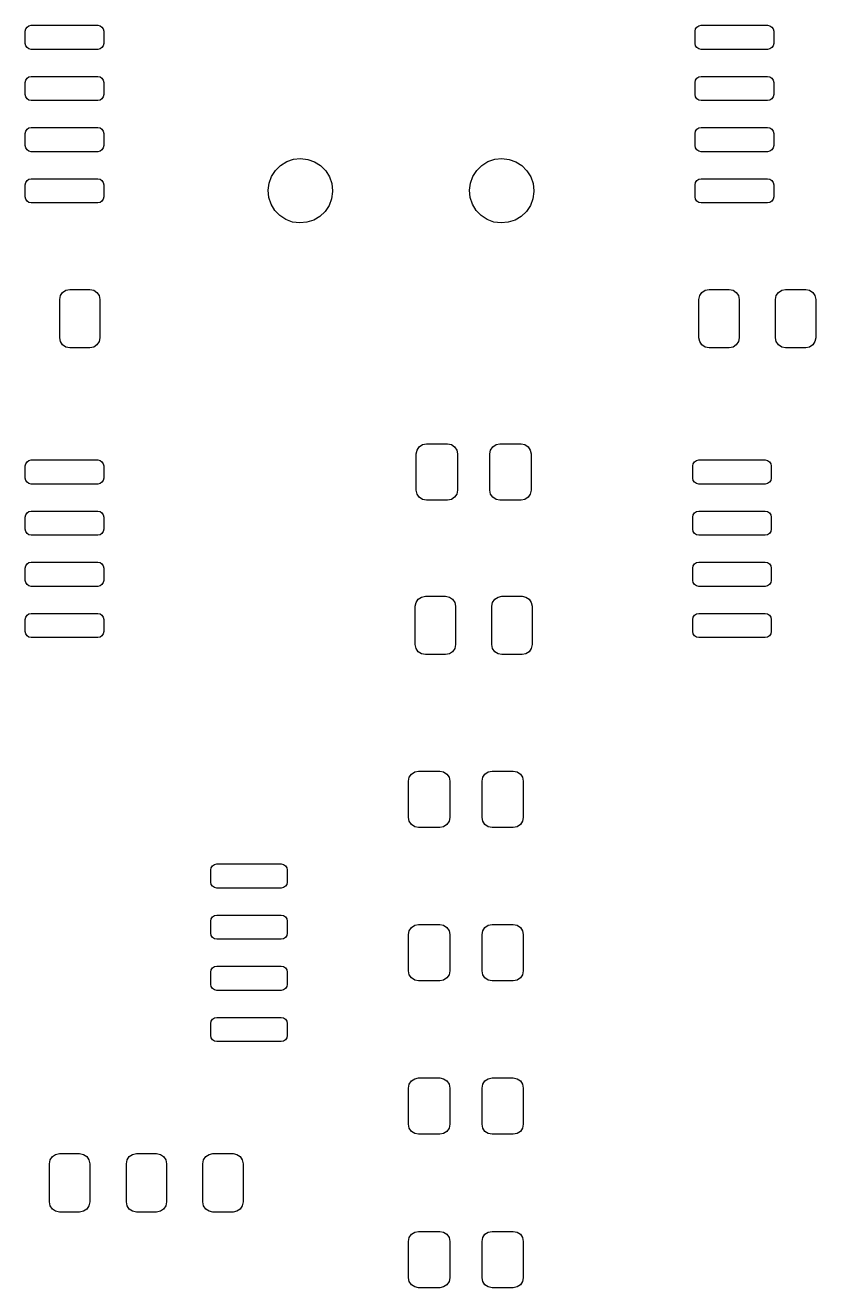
# Model space of a CAD drawing. Extents: x 57 to 241, y -129 to -56.
# Drawn here: x 169.39 to 189.03, y -125.16 to -93.81 of the extents above; entities that cross this region are included whole.
import ezdxf

# ---------------------------------------------------------------- set-up
doc = ezdxf.new("R2010")
doc.units = 0
doc.layers.add('BLACK', color=7, linetype='CONTINUOUS')

msp = doc.modelspace()

# ---------------------------------------------------------------- linework, layer by layer
at = {"layer": 'BLACK', "linetype": 'CONTINUOUS'}
for p, q in [((169.394, -93.957), (169.405, -93.8996)), ((169.394, -94.257), (169.394, -93.957)), ((169.405, -93.8996), (169.438, -93.8509)), ((169.438, -93.8509), (169.487, -93.8184)), ((169.487, -93.8184), (169.544, -93.807)), ((169.544, -93.807), (171.194, -93.807)), ((171.194, -93.807), (171.251, -93.8184)), ((171.251, -93.8184), (171.3, -93.8509)), ((171.3, -93.8509), (171.333, -93.8996)), ((171.333, -93.8996), (171.344, -93.957)), ((171.344, -93.957), (171.344, -94.257)), ((186.034, -93.957), (186.045, -93.8996)), ((186.034, -94.257), (186.034, -93.957)), ((186.045, -93.8996), (186.078, -93.8509)), ((186.078, -93.8509), (186.127, -93.8184)), ((186.127, -93.8184), (186.184, -93.807)), ((186.184, -93.807), (187.834, -93.807)), ((187.834, -93.807), (187.891, -93.8184)), ((187.891, -93.8184), (187.94, -93.8509)), ((187.94, -93.8509), (187.973, -93.8996)), ((187.973, -93.8996), (187.984, -93.957)), ((187.984, -93.957), (187.984, -94.257)), ((169.405, -94.3144), (169.394, -94.257)), ((169.438, -94.3631), (169.405, -94.3144)), ((169.487, -94.3956), (169.438, -94.3631)), ((171.3, -94.3631), (171.251, -94.3956)), ((171.333, -94.3144), (171.3, -94.3631)), ((171.344, -94.257), (171.333, -94.3144)), ((186.045, -94.3144), (186.034, -94.257)), ((186.078, -94.3631), (186.045, -94.3144)), ((186.127, -94.3956), (186.078, -94.3631)), ((187.94, -94.3631), (187.891, -94.3956)), ((187.973, -94.3144), (187.94, -94.3631)), ((187.984, -94.257), (187.973, -94.3144)), ((169.544, -94.407), (169.487, -94.3956)), ((171.194, -94.407), (169.544, -94.407)), ((171.251, -94.3956), (171.194, -94.407)), ((186.184, -94.407), (186.127, -94.3956)), ((187.834, -94.407), (186.184, -94.407)), ((187.891, -94.3956), (187.834, -94.407)), ((169.394, -95.227), (169.405, -95.1696)), ((169.394, -95.527), (169.394, -95.227)), ((169.405, -95.1696), (169.438, -95.1209)), ((169.438, -95.1209), (169.487, -95.0884)), ((169.487, -95.0884), (169.544, -95.077)), ((169.544, -95.077), (171.194, -95.077)), ((171.194, -95.077), (171.251, -95.0884)), ((171.251, -95.0884), (171.3, -95.1209)), ((171.3, -95.1209), (171.333, -95.1696)), ((171.333, -95.1696), (171.344, -95.227)), ((171.344, -95.227), (171.344, -95.527)), ((186.034, -95.227), (186.045, -95.1696)), ((186.034, -95.527), (186.034, -95.227)), ((186.045, -95.1696), (186.078, -95.1209)), ((186.078, -95.1209), (186.127, -95.0884)), ((186.127, -95.0884), (186.184, -95.077)), ((186.184, -95.077), (187.834, -95.077)), ((187.834, -95.077), (187.891, -95.0884)), ((187.891, -95.0884), (187.94, -95.1209)), ((187.94, -95.1209), (187.973, -95.1696)), ((187.973, -95.1696), (187.984, -95.227)), ((187.984, -95.227), (187.984, -95.527)), ((169.405, -95.5844), (169.394, -95.527)), ((169.438, -95.6331), (169.405, -95.5844)), ((171.333, -95.5844), (171.3, -95.6331)), ((171.344, -95.527), (171.333, -95.5844)), ((186.045, -95.5844), (186.034, -95.527)), ((186.078, -95.6331), (186.045, -95.5844)), ((187.973, -95.5844), (187.94, -95.6331)), ((187.984, -95.527), (187.973, -95.5844)), ((169.487, -95.6656), (169.438, -95.6331)), ((169.544, -95.677), (169.487, -95.6656)), ((171.194, -95.677), (169.544, -95.677)), ((171.251, -95.6656), (171.194, -95.677)), ((171.3, -95.6331), (171.251, -95.6656)), ((186.127, -95.6656), (186.078, -95.6331)), ((186.184, -95.677), (186.127, -95.6656)), ((187.834, -95.677), (186.184, -95.677)), ((187.891, -95.6656), (187.834, -95.677)), ((187.94, -95.6331), (187.891, -95.6656)), ((169.394, -96.497), (169.405, -96.4396)), ((169.394, -96.797), (169.394, -96.497)), ((169.405, -96.4396), (169.438, -96.3909)), ((169.438, -96.3909), (169.487, -96.3584)), ((169.487, -96.3584), (169.544, -96.347)), ((169.544, -96.347), (171.194, -96.347)), ((171.194, -96.347), (171.251, -96.3584)), ((171.251, -96.3584), (171.3, -96.3909)), ((171.3, -96.3909), (171.333, -96.4396)), ((171.333, -96.4396), (171.344, -96.497)), ((171.344, -96.497), (171.344, -96.797)), ((186.034, -96.497), (186.045, -96.4396)), ((186.034, -96.797), (186.034, -96.497)), ((186.045, -96.4396), (186.078, -96.3909)), ((186.078, -96.3909), (186.127, -96.3584)), ((186.127, -96.3584), (186.184, -96.347)), ((186.184, -96.347), (187.834, -96.347)), ((187.834, -96.347), (187.891, -96.3584)), ((187.891, -96.3584), (187.94, -96.3909)), ((187.94, -96.3909), (187.973, -96.4396)), ((187.973, -96.4396), (187.984, -96.497)), ((187.984, -96.497), (187.984, -96.797)), ((169.405, -96.8544), (169.394, -96.797)), ((169.438, -96.9031), (169.405, -96.8544)), ((171.333, -96.8544), (171.3, -96.9031)), ((171.344, -96.797), (171.333, -96.8544)), ((186.045, -96.8544), (186.034, -96.797)), ((186.078, -96.9031), (186.045, -96.8544)), ((187.973, -96.8544), (187.94, -96.9031)), ((187.984, -96.797), (187.973, -96.8544)), ((169.487, -96.9356), (169.438, -96.9031)), ((169.544, -96.947), (169.487, -96.9356)), ((171.194, -96.947), (169.544, -96.947)), ((171.251, -96.9356), (171.194, -96.947)), ((171.3, -96.9031), (171.251, -96.9356)), ((175.736, -97.2866), (175.888, -97.1931)), ((175.888, -97.1931), (176.057, -97.1357)), ((176.057, -97.1357), (176.235, -97.117)), ((176.235, -97.117), (176.412, -97.1381)), ((176.412, -97.1381), (176.58, -97.198)), ((180.736, -97.2866), (180.888, -97.1931)), ((180.888, -97.1931), (181.057, -97.1357)), ((181.057, -97.1357), (181.235, -97.117)), ((181.235, -97.117), (181.412, -97.1381)), ((181.412, -97.1381), (181.58, -97.198)), ((186.127, -96.9356), (186.078, -96.9031)), ((186.184, -96.947), (186.127, -96.9356)), ((187.834, -96.947), (186.184, -96.947)), ((187.891, -96.9356), (187.834, -96.947)), ((187.94, -96.9031), (187.891, -96.9356)), ((175.512, -97.5613), (175.609, -97.4114)), ((175.609, -97.4114), (175.736, -97.2866)), ((176.58, -97.198), (176.73, -97.2935)), ((176.73, -97.2935), (176.856, -97.4201)), ((176.856, -97.4201), (176.95, -97.5713)), ((180.512, -97.5613), (180.609, -97.4114)), ((180.609, -97.4114), (180.736, -97.2866)), ((181.58, -97.198), (181.73, -97.2935)), ((181.73, -97.2935), (181.856, -97.4201)), ((181.856, -97.4201), (181.95, -97.5713)), ((169.394, -97.767), (169.405, -97.7096)), ((169.394, -98.067), (169.394, -97.767)), ((169.405, -97.7096), (169.438, -97.6609)), ((169.438, -97.6609), (169.487, -97.6284)), ((169.487, -97.6284), (169.544, -97.617)), ((169.544, -97.617), (171.194, -97.617)), ((171.194, -97.617), (171.251, -97.6284)), ((171.251, -97.6284), (171.3, -97.6609)), ((171.3, -97.6609), (171.333, -97.7096)), ((171.333, -97.7096), (171.344, -97.767)), ((171.344, -97.767), (171.344, -98.067)), ((175.429, -97.9058), (175.451, -97.7289)), ((175.451, -97.7289), (175.512, -97.5613)), ((176.95, -97.5713), (177.009, -97.7398)), ((177.009, -97.7398), (177.029, -97.917)), ((180.429, -97.9058), (180.451, -97.7289)), ((180.451, -97.7289), (180.512, -97.5613)), ((181.95, -97.5713), (182.009, -97.7398)), ((182.009, -97.7398), (182.029, -97.917)), ((186.034, -97.767), (186.045, -97.7096)), ((186.034, -98.067), (186.034, -97.767)), ((186.045, -97.7096), (186.078, -97.6609)), ((186.078, -97.6609), (186.127, -97.6284)), ((186.127, -97.6284), (186.184, -97.617)), ((186.184, -97.617), (187.834, -97.617)), ((187.834, -97.617), (187.891, -97.6284)), ((187.891, -97.6284), (187.94, -97.6609)), ((187.94, -97.6609), (187.973, -97.7096)), ((187.973, -97.7096), (187.984, -97.767)), ((187.984, -97.767), (187.984, -98.067)), ((169.405, -98.1244), (169.394, -98.067)), ((169.438, -98.1731), (169.405, -98.1244)), ((171.333, -98.1244), (171.3, -98.1731)), ((171.344, -98.067), (171.333, -98.1244)), ((175.446, -98.0833), (175.429, -97.9058)), ((175.503, -98.2526), (175.446, -98.0833)), ((177.004, -98.116), (176.941, -98.2827)), ((177.029, -97.9393), (177.004, -98.116)), ((177.029, -97.917), (177.029, -97.9393)), ((180.446, -98.0833), (180.429, -97.9058)), ((180.503, -98.2526), (180.446, -98.0833)), ((182.004, -98.116), (181.941, -98.2827)), ((182.029, -97.9393), (182.004, -98.116)), ((182.029, -97.917), (182.029, -97.9393)), ((186.045, -98.1244), (186.034, -98.067)), ((186.078, -98.1731), (186.045, -98.1244)), ((187.973, -98.1244), (187.94, -98.1731)), ((187.984, -98.067), (187.973, -98.1244)), ((169.487, -98.2056), (169.438, -98.1731)), ((169.544, -98.217), (169.487, -98.2056)), ((171.194, -98.217), (169.544, -98.217)), ((171.251, -98.2056), (171.194, -98.217)), ((171.3, -98.1731), (171.251, -98.2056)), ((175.595, -98.4051), (175.503, -98.2526)), ((175.719, -98.5334), (175.595, -98.4051)), ((176.842, -98.4312), (176.713, -98.5542)), ((176.941, -98.2827), (176.842, -98.4312)), ((180.595, -98.4051), (180.503, -98.2526)), ((180.719, -98.5334), (180.595, -98.4051)), ((181.842, -98.4312), (181.713, -98.5542)), ((181.941, -98.2827), (181.842, -98.4312)), ((186.127, -98.2056), (186.078, -98.1731)), ((186.184, -98.217), (186.127, -98.2056)), ((187.834, -98.217), (186.184, -98.217)), ((187.891, -98.2056), (187.834, -98.217)), ((187.94, -98.1731), (187.891, -98.2056)), ((175.868, -98.6311), (175.719, -98.5334)), ((176.035, -98.6932), (175.868, -98.6311)), ((176.212, -98.7168), (176.035, -98.6932)), ((176.39, -98.7007), (176.212, -98.7168)), ((176.559, -98.6455), (176.39, -98.7007)), ((176.713, -98.5542), (176.559, -98.6455)), ((180.868, -98.6311), (180.719, -98.5334)), ((181.035, -98.6932), (180.868, -98.6311)), ((181.212, -98.7168), (181.035, -98.6932)), ((181.39, -98.7007), (181.212, -98.7168)), ((181.559, -98.6455), (181.39, -98.7007)), ((181.713, -98.5542), (181.559, -98.6455)), ((170.249, -100.617), (170.268, -100.521)), ((170.249, -101.567), (170.249, -100.617)), ((170.268, -100.521), (170.322, -100.44)), ((170.322, -100.44), (170.403, -100.386)), ((170.403, -100.386), (170.499, -100.367)), ((170.499, -100.367), (170.999, -100.367)), ((170.999, -100.367), (171.095, -100.386)), ((171.095, -100.386), (171.176, -100.44)), ((171.176, -100.44), (171.23, -100.521)), ((171.23, -100.521), (171.249, -100.617)), ((171.249, -100.617), (171.249, -101.567)), ((186.129, -100.617), (186.148, -100.521)), ((186.129, -101.567), (186.129, -100.617)), ((186.148, -100.521), (186.202, -100.44)), ((186.202, -100.44), (186.283, -100.386)), ((186.283, -100.386), (186.379, -100.367)), ((186.379, -100.367), (186.879, -100.367)), ((186.879, -100.367), (186.975, -100.386)), ((186.975, -100.386), (187.056, -100.44)), ((187.056, -100.44), (187.11, -100.521)), ((187.11, -100.521), (187.129, -100.617)), ((187.129, -100.617), (187.129, -101.567)), ((188.029, -100.617), (188.048, -100.521)), ((188.029, -101.567), (188.029, -100.617)), ((188.048, -100.521), (188.102, -100.44)), ((188.102, -100.44), (188.183, -100.386)), ((188.183, -100.386), (188.279, -100.367)), ((188.279, -100.367), (188.779, -100.367)), ((188.779, -100.367), (188.875, -100.386)), ((188.875, -100.386), (188.956, -100.44)), ((188.956, -100.44), (189.01, -100.521)), ((189.01, -100.521), (189.029, -100.617)), ((189.029, -100.617), (189.029, -101.567)), ((170.268, -101.663), (170.249, -101.567)), ((171.249, -101.567), (171.23, -101.663)), ((186.148, -101.663), (186.129, -101.567)), ((187.129, -101.567), (187.11, -101.663)), ((188.048, -101.663), (188.029, -101.567)), ((189.029, -101.567), (189.01, -101.663)), ((170.322, -101.744), (170.268, -101.663)), ((170.403, -101.798), (170.322, -101.744)), ((170.499, -101.817), (170.403, -101.798)), ((170.999, -101.817), (170.499, -101.817)), ((171.095, -101.798), (170.999, -101.817)), ((171.176, -101.744), (171.095, -101.798)), ((171.23, -101.663), (171.176, -101.744)), ((186.202, -101.744), (186.148, -101.663)), ((186.283, -101.798), (186.202, -101.744)), ((186.379, -101.817), (186.283, -101.798)), ((186.879, -101.817), (186.379, -101.817)), ((186.975, -101.798), (186.879, -101.817)), ((187.056, -101.744), (186.975, -101.798)), ((187.11, -101.663), (187.056, -101.744)), ((188.102, -101.744), (188.048, -101.663)), ((188.183, -101.798), (188.102, -101.744)), ((188.279, -101.817), (188.183, -101.798)), ((188.779, -101.817), (188.279, -101.817)), ((188.875, -101.798), (188.779, -101.817)), ((188.956, -101.744), (188.875, -101.798)), ((189.01, -101.663), (188.956, -101.744)), ((179.108, -104.452), (179.127, -104.356)), ((179.127, -104.356), (179.181, -104.275)), ((179.181, -104.275), (179.262, -104.221)), ((179.262, -104.221), (179.358, -104.202)), ((179.358, -104.202), (179.883, -104.202)), ((179.883, -104.202), (179.979, -104.221)), ((179.979, -104.221), (180.06, -104.275)), ((180.06, -104.275), (180.114, -104.356)), ((180.114, -104.356), (180.133, -104.452)), ((180.933, -104.452), (180.952, -104.356)), ((180.952, -104.356), (181.006, -104.275)), ((181.006, -104.275), (181.087, -104.221)), ((181.087, -104.221), (181.183, -104.202)), ((181.183, -104.202), (181.708, -104.202)), ((181.708, -104.202), (181.804, -104.221)), ((181.804, -104.221), (181.885, -104.275)), ((181.885, -104.275), (181.939, -104.356)), ((181.939, -104.356), (181.958, -104.452)), ((169.394, -104.752), (169.405, -104.695)), ((169.405, -104.695), (169.438, -104.646)), ((169.438, -104.646), (169.487, -104.613)), ((169.487, -104.613), (169.544, -104.602)), ((169.544, -104.602), (171.194, -104.602)), ((171.194, -104.602), (171.251, -104.613)), ((171.251, -104.613), (171.3, -104.646)), ((171.3, -104.646), (171.333, -104.695)), ((171.333, -104.695), (171.344, -104.752)), ((179.108, -105.352), (179.108, -104.452)), ((180.133, -104.452), (180.133, -105.352)), ((180.933, -105.352), (180.933, -104.452)), ((181.958, -104.452), (181.958, -105.352)), ((185.973, -104.752), (185.984, -104.695)), ((185.984, -104.695), (186.017, -104.646)), ((186.017, -104.646), (186.066, -104.613)), ((186.066, -104.613), (186.123, -104.602)), ((186.123, -104.602), (187.773, -104.602)), ((187.773, -104.602), (187.83, -104.613)), ((187.83, -104.613), (187.879, -104.646)), ((187.879, -104.646), (187.912, -104.695)), ((187.912, -104.695), (187.923, -104.752)), ((169.394, -105.052), (169.394, -104.752)), ((171.344, -104.752), (171.344, -105.052)), ((185.973, -105.052), (185.973, -104.752)), ((187.923, -104.752), (187.923, -105.052)), ((169.405, -105.109), (169.394, -105.052)), ((169.438, -105.158), (169.405, -105.109)), ((169.487, -105.191), (169.438, -105.158)), ((169.544, -105.202), (169.487, -105.191)), ((171.194, -105.202), (169.544, -105.202)), ((171.251, -105.191), (171.194, -105.202)), ((171.3, -105.158), (171.251, -105.191)), ((171.333, -105.109), (171.3, -105.158)), ((171.344, -105.052), (171.333, -105.109)), ((185.984, -105.109), (185.973, -105.052)), ((186.017, -105.158), (185.984, -105.109)), ((186.066, -105.191), (186.017, -105.158)), ((186.123, -105.202), (186.066, -105.191)), ((187.773, -105.202), (186.123, -105.202)), ((187.83, -105.191), (187.773, -105.202)), ((187.879, -105.158), (187.83, -105.191)), ((187.912, -105.109), (187.879, -105.158)), ((187.923, -105.052), (187.912, -105.109)), ((179.127, -105.448), (179.108, -105.352)), ((179.181, -105.529), (179.127, -105.448)), ((179.262, -105.583), (179.181, -105.529)), ((179.358, -105.602), (179.262, -105.583)), ((179.883, -105.602), (179.358, -105.602)), ((179.979, -105.583), (179.883, -105.602)), ((180.06, -105.529), (179.979, -105.583)), ((180.114, -105.448), (180.06, -105.529)), ((180.133, -105.352), (180.114, -105.448)), ((180.952, -105.448), (180.933, -105.352)), ((181.006, -105.529), (180.952, -105.448)), ((181.087, -105.583), (181.006, -105.529)), ((181.183, -105.602), (181.087, -105.583)), ((181.708, -105.602), (181.183, -105.602)), ((181.804, -105.583), (181.708, -105.602)), ((181.885, -105.529), (181.804, -105.583)), ((181.939, -105.448), (181.885, -105.529)), ((181.958, -105.352), (181.939, -105.448)), ((169.394, -106.022), (169.405, -105.965)), ((169.405, -105.965), (169.438, -105.916)), ((169.438, -105.916), (169.487, -105.883)), ((169.487, -105.883), (169.544, -105.872)), ((169.544, -105.872), (171.194, -105.872)), ((171.194, -105.872), (171.251, -105.883)), ((171.251, -105.883), (171.3, -105.916)), ((171.3, -105.916), (171.333, -105.965)), ((171.333, -105.965), (171.344, -106.022)), ((185.973, -106.022), (185.984, -105.965)), ((185.984, -105.965), (186.017, -105.916)), ((186.017, -105.916), (186.066, -105.883)), ((186.066, -105.883), (186.123, -105.872)), ((186.123, -105.872), (187.773, -105.872)), ((187.773, -105.872), (187.83, -105.883)), ((187.83, -105.883), (187.879, -105.916)), ((187.879, -105.916), (187.912, -105.965)), ((187.912, -105.965), (187.923, -106.022)), ((169.394, -106.322), (169.394, -106.022)), ((171.344, -106.022), (171.344, -106.322)), ((185.973, -106.322), (185.973, -106.022)), ((187.923, -106.022), (187.923, -106.322)), ((169.405, -106.379), (169.394, -106.322)), ((169.438, -106.428), (169.405, -106.379)), ((169.487, -106.461), (169.438, -106.428)), ((169.544, -106.472), (169.487, -106.461)), ((171.194, -106.472), (169.544, -106.472)), ((171.251, -106.461), (171.194, -106.472)), ((171.3, -106.428), (171.251, -106.461)), ((171.333, -106.379), (171.3, -106.428)), ((171.344, -106.322), (171.333, -106.379)), ((185.984, -106.379), (185.973, -106.322)), ((186.017, -106.428), (185.984, -106.379)), ((186.066, -106.461), (186.017, -106.428)), ((186.123, -106.472), (186.066, -106.461)), ((187.773, -106.472), (186.123, -106.472)), ((187.83, -106.461), (187.773, -106.472)), ((187.879, -106.428), (187.83, -106.461)), ((187.912, -106.379), (187.879, -106.428)), ((187.923, -106.322), (187.912, -106.379)), ((169.405, -107.235), (169.438, -107.186)), ((169.438, -107.186), (169.487, -107.153)), ((169.487, -107.153), (169.544, -107.142)), ((169.544, -107.142), (171.194, -107.142)), ((171.194, -107.142), (171.251, -107.153)), ((171.251, -107.153), (171.3, -107.186)), ((171.3, -107.186), (171.333, -107.235)), ((185.984, -107.235), (186.017, -107.186)), ((186.017, -107.186), (186.066, -107.153)), ((186.066, -107.153), (186.123, -107.142)), ((186.123, -107.142), (187.773, -107.142)), ((187.773, -107.142), (187.83, -107.153)), ((187.83, -107.153), (187.879, -107.186)), ((187.879, -107.186), (187.912, -107.235)), ((169.394, -107.292), (169.405, -107.235)), ((169.394, -107.592), (169.394, -107.292)), ((171.333, -107.235), (171.344, -107.292)), ((171.344, -107.292), (171.344, -107.592)), ((185.973, -107.292), (185.984, -107.235)), ((185.973, -107.592), (185.973, -107.292)), ((187.912, -107.235), (187.923, -107.292)), ((187.923, -107.292), (187.923, -107.592)), ((169.405, -107.649), (169.394, -107.592)), ((169.438, -107.698), (169.405, -107.649)), ((169.487, -107.731), (169.438, -107.698)), ((169.544, -107.742), (169.487, -107.731)), ((171.194, -107.742), (169.544, -107.742)), ((171.251, -107.731), (171.194, -107.742)), ((171.3, -107.698), (171.251, -107.731)), ((171.333, -107.649), (171.3, -107.698)), ((171.344, -107.592), (171.333, -107.649)), ((185.984, -107.649), (185.973, -107.592)), ((186.017, -107.698), (185.984, -107.649)), ((186.066, -107.731), (186.017, -107.698)), ((186.123, -107.742), (186.066, -107.731)), ((187.773, -107.742), (186.123, -107.742)), ((187.83, -107.731), (187.773, -107.742)), ((187.879, -107.698), (187.83, -107.731)), ((187.912, -107.649), (187.879, -107.698)), ((187.923, -107.592), (187.912, -107.649)), ((179.083, -108.237), (179.102, -108.141)), ((179.102, -108.141), (179.156, -108.06)), ((179.156, -108.06), (179.237, -108.006)), ((179.237, -108.006), (179.333, -107.987)), ((179.333, -107.987), (179.833, -107.987)), ((179.833, -107.987), (179.929, -108.006)), ((179.929, -108.006), (180.01, -108.06)), ((180.01, -108.06), (180.064, -108.141)), ((180.064, -108.141), (180.083, -108.237)), ((180.983, -108.237), (181.002, -108.141)), ((181.002, -108.141), (181.056, -108.06)), ((181.056, -108.06), (181.137, -108.006)), ((181.137, -108.006), (181.233, -107.987)), ((181.233, -107.987), (181.733, -107.987)), ((181.733, -107.987), (181.829, -108.006)), ((181.829, -108.006), (181.91, -108.06)), ((181.91, -108.06), (181.964, -108.141)), ((181.964, -108.141), (181.983, -108.237)), ((169.405, -108.505), (169.438, -108.456)), ((169.438, -108.456), (169.487, -108.423)), ((169.487, -108.423), (169.544, -108.412)), ((169.544, -108.412), (171.194, -108.412)), ((171.194, -108.412), (171.251, -108.423)), ((171.251, -108.423), (171.3, -108.456)), ((171.3, -108.456), (171.333, -108.505)), ((179.083, -109.187), (179.083, -108.237)), ((180.083, -108.237), (180.083, -109.187)), ((180.983, -109.187), (180.983, -108.237)), ((181.983, -108.237), (181.983, -109.187)), ((185.984, -108.505), (186.017, -108.456)), ((186.017, -108.456), (186.066, -108.423)), ((186.066, -108.423), (186.123, -108.412)), ((186.123, -108.412), (187.773, -108.412)), ((187.773, -108.412), (187.83, -108.423)), ((187.83, -108.423), (187.879, -108.456)), ((187.879, -108.456), (187.912, -108.505)), ((169.394, -108.562), (169.405, -108.505)), ((169.394, -108.862), (169.394, -108.562)), ((171.333, -108.505), (171.344, -108.562)), ((171.344, -108.562), (171.344, -108.862)), ((185.973, -108.562), (185.984, -108.505)), ((185.973, -108.862), (185.973, -108.562)), ((187.912, -108.505), (187.923, -108.562)), ((187.923, -108.562), (187.923, -108.862)), ((169.405, -108.919), (169.394, -108.862)), ((169.438, -108.968), (169.405, -108.919)), ((169.487, -109.001), (169.438, -108.968)), ((169.544, -109.012), (169.487, -109.001)), ((171.194, -109.012), (169.544, -109.012)), ((171.251, -109.001), (171.194, -109.012)), ((171.3, -108.968), (171.251, -109.001)), ((171.333, -108.919), (171.3, -108.968)), ((171.344, -108.862), (171.333, -108.919)), ((185.984, -108.919), (185.973, -108.862)), ((186.017, -108.968), (185.984, -108.919)), ((186.066, -109.001), (186.017, -108.968)), ((186.123, -109.012), (186.066, -109.001)), ((187.773, -109.012), (186.123, -109.012)), ((187.83, -109.001), (187.773, -109.012)), ((187.879, -108.968), (187.83, -109.001)), ((187.912, -108.919), (187.879, -108.968)), ((187.923, -108.862), (187.912, -108.919)), ((179.102, -109.283), (179.083, -109.187)), ((179.156, -109.364), (179.102, -109.283)), ((179.237, -109.418), (179.156, -109.364)), ((179.333, -109.437), (179.237, -109.418)), ((179.929, -109.418), (179.833, -109.437)), ((180.01, -109.364), (179.929, -109.418)), ((180.064, -109.283), (180.01, -109.364)), ((180.083, -109.187), (180.064, -109.283)), ((181.002, -109.283), (180.983, -109.187)), ((181.056, -109.364), (181.002, -109.283)), ((181.137, -109.418), (181.056, -109.364)), ((181.233, -109.437), (181.137, -109.418)), ((181.829, -109.418), (181.733, -109.437)), ((181.91, -109.364), (181.829, -109.418)), ((181.964, -109.283), (181.91, -109.364)), ((181.983, -109.187), (181.964, -109.283)), ((179.833, -109.437), (179.333, -109.437)), ((181.733, -109.437), (181.233, -109.437)), ((178.915, -112.58), (178.934, -112.484)), ((178.934, -112.484), (178.988, -112.403)), ((178.988, -112.403), (179.069, -112.349)), ((179.069, -112.349), (179.165, -112.33)), ((179.165, -112.33), (179.69, -112.33)), ((179.69, -112.33), (179.786, -112.349)), ((179.786, -112.349), (179.867, -112.403)), ((179.867, -112.403), (179.921, -112.484)), ((179.921, -112.484), (179.94, -112.58)), ((180.74, -112.58), (180.759, -112.484)), ((180.759, -112.484), (180.813, -112.403)), ((180.813, -112.403), (180.894, -112.349)), ((180.894, -112.349), (180.99, -112.33)), ((180.99, -112.33), (181.515, -112.33)), ((181.515, -112.33), (181.611, -112.349)), ((181.611, -112.349), (181.692, -112.403)), ((181.692, -112.403), (181.746, -112.484)), ((181.746, -112.484), (181.765, -112.58)), ((178.915, -113.48), (178.915, -112.58)), ((179.94, -112.58), (179.94, -113.48)), ((180.74, -113.48), (180.74, -112.58)), ((181.765, -112.58), (181.765, -113.48)), ((178.934, -113.576), (178.915, -113.48)), ((179.94, -113.48), (179.921, -113.576)), ((180.759, -113.576), (180.74, -113.48)), ((181.765, -113.48), (181.746, -113.576)), ((178.988, -113.657), (178.934, -113.576)), ((179.069, -113.711), (178.988, -113.657)), ((179.165, -113.73), (179.069, -113.711)), ((179.69, -113.73), (179.165, -113.73)), ((179.786, -113.711), (179.69, -113.73)), ((179.867, -113.657), (179.786, -113.711)), ((179.921, -113.576), (179.867, -113.657)), ((180.813, -113.657), (180.759, -113.576)), ((180.894, -113.711), (180.813, -113.657)), ((180.99, -113.73), (180.894, -113.711)), ((181.515, -113.73), (180.99, -113.73)), ((181.611, -113.711), (181.515, -113.73)), ((181.692, -113.657), (181.611, -113.711)), ((181.746, -113.576), (181.692, -113.657)), ((174, -114.785), (174.011, -114.728)), ((174.011, -114.728), (174.044, -114.679)), ((174.044, -114.679), (174.093, -114.646)), ((174.093, -114.646), (174.15, -114.635)), ((174.15, -114.635), (175.75, -114.635)), ((175.75, -114.635), (175.807, -114.646)), ((175.807, -114.646), (175.856, -114.679)), ((175.856, -114.679), (175.889, -114.728)), ((175.889, -114.728), (175.9, -114.785)), ((174, -115.085), (174, -114.785)), ((175.9, -114.785), (175.9, -115.085)), ((174.011, -115.142), (174, -115.085)), ((174.044, -115.191), (174.011, -115.142)), ((174.093, -115.224), (174.044, -115.191)), ((174.15, -115.235), (174.093, -115.224)), ((175.75, -115.235), (174.15, -115.235)), ((175.807, -115.224), (175.75, -115.235)), ((175.856, -115.191), (175.807, -115.224)), ((175.889, -115.142), (175.856, -115.191)), ((175.9, -115.085), (175.889, -115.142)), ((174, -116.055), (174.011, -115.998)), ((174.011, -115.998), (174.044, -115.949)), ((174.044, -115.949), (174.093, -115.916)), ((174.093, -115.916), (174.15, -115.905)), ((174.15, -115.905), (175.75, -115.905)), ((175.75, -115.905), (175.807, -115.916)), ((175.807, -115.916), (175.856, -115.949)), ((175.856, -115.949), (175.889, -115.998)), ((175.889, -115.998), (175.9, -116.055)), ((174, -116.355), (174, -116.055)), ((175.9, -116.055), (175.9, -116.355)), ((178.915, -116.39), (178.934, -116.294)), ((178.934, -116.294), (178.988, -116.213)), ((178.988, -116.213), (179.069, -116.159)), ((179.069, -116.159), (179.165, -116.14)), ((179.165, -116.14), (179.69, -116.14)), ((179.69, -116.14), (179.786, -116.159)), ((179.786, -116.159), (179.867, -116.213)), ((179.867, -116.213), (179.921, -116.294)), ((179.921, -116.294), (179.94, -116.39)), ((180.74, -116.39), (180.759, -116.294)), ((180.759, -116.294), (180.813, -116.213)), ((180.813, -116.213), (180.894, -116.159)), ((180.894, -116.159), (180.99, -116.14)), ((180.99, -116.14), (181.515, -116.14)), ((181.515, -116.14), (181.611, -116.159)), ((181.611, -116.159), (181.692, -116.213)), ((181.692, -116.213), (181.746, -116.294)), ((181.746, -116.294), (181.765, -116.39)), ((174.011, -116.412), (174, -116.355)), ((174.044, -116.461), (174.011, -116.412)), ((174.093, -116.494), (174.044, -116.461)), ((174.15, -116.505), (174.093, -116.494)), ((175.75, -116.505), (174.15, -116.505)), ((175.807, -116.494), (175.75, -116.505)), ((175.856, -116.461), (175.807, -116.494)), ((175.889, -116.412), (175.856, -116.461)), ((175.9, -116.355), (175.889, -116.412)), ((178.915, -117.29), (178.915, -116.39)), ((179.94, -116.39), (179.94, -117.29)), ((180.74, -117.29), (180.74, -116.39)), ((181.765, -116.39), (181.765, -117.29)), ((174.011, -117.268), (174.044, -117.219)), ((174.044, -117.219), (174.093, -117.186)), ((174.093, -117.186), (174.15, -117.175)), ((174.15, -117.175), (175.75, -117.175)), ((175.75, -117.175), (175.807, -117.186)), ((175.807, -117.186), (175.856, -117.219)), ((175.856, -117.219), (175.889, -117.268)), ((174, -117.325), (174.011, -117.268)), ((174, -117.625), (174, -117.325)), ((175.889, -117.268), (175.9, -117.325)), ((175.9, -117.325), (175.9, -117.625)), ((178.934, -117.386), (178.915, -117.29)), ((178.988, -117.467), (178.934, -117.386)), ((179.069, -117.521), (178.988, -117.467)), ((179.165, -117.54), (179.069, -117.521)), ((179.69, -117.54), (179.165, -117.54)), ((179.786, -117.521), (179.69, -117.54)), ((179.867, -117.467), (179.786, -117.521)), ((179.921, -117.386), (179.867, -117.467)), ((179.94, -117.29), (179.921, -117.386)), ((180.759, -117.386), (180.74, -117.29)), ((180.813, -117.467), (180.759, -117.386)), ((180.894, -117.521), (180.813, -117.467)), ((180.99, -117.54), (180.894, -117.521)), ((181.515, -117.54), (180.99, -117.54)), ((181.611, -117.521), (181.515, -117.54)), ((181.692, -117.467), (181.611, -117.521)), ((181.746, -117.386), (181.692, -117.467)), ((181.765, -117.29), (181.746, -117.386)), ((174.011, -117.682), (174, -117.625)), ((174.044, -117.731), (174.011, -117.682)), ((174.093, -117.764), (174.044, -117.731)), ((174.15, -117.775), (174.093, -117.764)), ((175.75, -117.775), (174.15, -117.775)), ((175.807, -117.764), (175.75, -117.775)), ((175.856, -117.731), (175.807, -117.764)), ((175.889, -117.682), (175.856, -117.731)), ((175.9, -117.625), (175.889, -117.682)), ((174.011, -118.538), (174.044, -118.489)), ((174.044, -118.489), (174.093, -118.456)), ((174.093, -118.456), (174.15, -118.445)), ((174.15, -118.445), (175.75, -118.445)), ((175.75, -118.445), (175.807, -118.456)), ((175.807, -118.456), (175.856, -118.489)), ((175.856, -118.489), (175.889, -118.538)), ((174, -118.595), (174.011, -118.538)), ((174, -118.895), (174, -118.595)), ((175.889, -118.538), (175.9, -118.595)), ((175.9, -118.595), (175.9, -118.895)), ((174.011, -118.952), (174, -118.895)), ((174.044, -119.001), (174.011, -118.952)), ((174.093, -119.034), (174.044, -119.001)), ((174.15, -119.045), (174.093, -119.034)), ((175.75, -119.045), (174.15, -119.045)), ((175.807, -119.034), (175.75, -119.045)), ((175.856, -119.001), (175.807, -119.034)), ((175.889, -118.952), (175.856, -119.001)), ((175.9, -118.895), (175.889, -118.952)), ((178.934, -120.104), (178.988, -120.023)), ((178.988, -120.023), (179.069, -119.969)), ((179.069, -119.969), (179.165, -119.95)), ((179.165, -119.95), (179.69, -119.95)), ((179.69, -119.95), (179.786, -119.969)), ((179.786, -119.969), (179.867, -120.023)), ((179.867, -120.023), (179.921, -120.104)), ((180.759, -120.104), (180.813, -120.023)), ((180.813, -120.023), (180.894, -119.969)), ((180.894, -119.969), (180.99, -119.95)), ((180.99, -119.95), (181.515, -119.95)), ((181.515, -119.95), (181.611, -119.969)), ((181.611, -119.969), (181.692, -120.023)), ((181.692, -120.023), (181.746, -120.104)), ((178.915, -120.2), (178.934, -120.104)), ((178.915, -121.1), (178.915, -120.2)), ((179.921, -120.104), (179.94, -120.2)), ((179.94, -120.2), (179.94, -121.1)), ((180.74, -120.2), (180.759, -120.104)), ((180.74, -121.1), (180.74, -120.2)), ((181.746, -120.104), (181.765, -120.2)), ((181.765, -120.2), (181.765, -121.1)), ((178.934, -121.196), (178.915, -121.1)), ((178.988, -121.277), (178.934, -121.196)), ((179.069, -121.331), (178.988, -121.277)), ((179.165, -121.35), (179.069, -121.331)), ((179.786, -121.331), (179.69, -121.35)), ((179.867, -121.277), (179.786, -121.331)), ((179.921, -121.196), (179.867, -121.277)), ((179.94, -121.1), (179.921, -121.196)), ((180.759, -121.196), (180.74, -121.1)), ((180.813, -121.277), (180.759, -121.196)), ((180.894, -121.331), (180.813, -121.277)), ((180.99, -121.35), (180.894, -121.331)), ((181.611, -121.331), (181.515, -121.35)), ((181.692, -121.277), (181.611, -121.331)), ((181.746, -121.196), (181.692, -121.277)), ((181.765, -121.1), (181.746, -121.196)), ((179.69, -121.35), (179.165, -121.35)), ((181.515, -121.35), (180.99, -121.35)), ((170.014, -121.984), (170.068, -121.903)), ((170.068, -121.903), (170.149, -121.849)), ((170.149, -121.849), (170.245, -121.83)), ((170.245, -121.83), (170.745, -121.83)), ((170.745, -121.83), (170.841, -121.849)), ((170.841, -121.849), (170.922, -121.903)), ((170.922, -121.903), (170.976, -121.984)), ((171.924, -121.984), (171.978, -121.903)), ((171.978, -121.903), (172.059, -121.849)), ((172.059, -121.849), (172.155, -121.83)), ((172.155, -121.83), (172.655, -121.83)), ((172.655, -121.83), (172.751, -121.849)), ((172.751, -121.849), (172.832, -121.903)), ((172.832, -121.903), (172.886, -121.984)), ((173.824, -121.984), (173.878, -121.903)), ((173.878, -121.903), (173.959, -121.849)), ((173.959, -121.849), (174.055, -121.83)), ((174.055, -121.83), (174.555, -121.83)), ((174.555, -121.83), (174.651, -121.849)), ((174.651, -121.849), (174.732, -121.903)), ((174.732, -121.903), (174.786, -121.984)), ((169.995, -122.08), (170.014, -121.984)), ((169.995, -123.03), (169.995, -122.08)), ((170.976, -121.984), (170.995, -122.08)), ((170.995, -122.08), (170.995, -123.03)), ((171.905, -122.08), (171.924, -121.984)), ((171.905, -123.03), (171.905, -122.08)), ((172.886, -121.984), (172.905, -122.08)), ((172.905, -122.08), (172.905, -123.03)), ((173.805, -122.08), (173.824, -121.984)), ((173.805, -123.03), (173.805, -122.08)), ((174.786, -121.984), (174.805, -122.08)), ((174.805, -122.08), (174.805, -123.03)), ((170.014, -123.126), (169.995, -123.03)), ((170.068, -123.207), (170.014, -123.126)), ((170.149, -123.261), (170.068, -123.207)), ((170.922, -123.207), (170.841, -123.261)), ((170.976, -123.126), (170.922, -123.207)), ((170.995, -123.03), (170.976, -123.126)), ((171.924, -123.126), (171.905, -123.03)), ((171.978, -123.207), (171.924, -123.126)), ((172.059, -123.261), (171.978, -123.207)), ((172.832, -123.207), (172.751, -123.261)), ((172.886, -123.126), (172.832, -123.207)), ((172.905, -123.03), (172.886, -123.126)), ((173.824, -123.126), (173.805, -123.03)), ((173.878, -123.207), (173.824, -123.126)), ((173.959, -123.261), (173.878, -123.207)), ((174.732, -123.207), (174.651, -123.261)), ((174.786, -123.126), (174.732, -123.207)), ((174.805, -123.03), (174.786, -123.126)), ((170.245, -123.28), (170.149, -123.261)), ((170.745, -123.28), (170.245, -123.28)), ((170.841, -123.261), (170.745, -123.28)), ((172.155, -123.28), (172.059, -123.261)), ((172.655, -123.28), (172.155, -123.28)), ((172.751, -123.261), (172.655, -123.28)), ((174.055, -123.28), (173.959, -123.261)), ((174.555, -123.28), (174.055, -123.28)), ((174.651, -123.261), (174.555, -123.28)), ((178.934, -123.914), (178.988, -123.833)), ((178.988, -123.833), (179.069, -123.779)), ((179.069, -123.779), (179.165, -123.76)), ((179.165, -123.76), (179.69, -123.76)), ((179.69, -123.76), (179.786, -123.779)), ((179.786, -123.779), (179.867, -123.833)), ((179.867, -123.833), (179.921, -123.914)), ((180.759, -123.914), (180.813, -123.833)), ((180.813, -123.833), (180.894, -123.779)), ((180.894, -123.779), (180.99, -123.76)), ((180.99, -123.76), (181.515, -123.76)), ((181.515, -123.76), (181.611, -123.779)), ((181.611, -123.779), (181.692, -123.833)), ((181.692, -123.833), (181.746, -123.914)), ((178.915, -124.01), (178.934, -123.914)), ((178.915, -124.91), (178.915, -124.01)), ((179.921, -123.914), (179.94, -124.01)), ((179.94, -124.01), (179.94, -124.91)), ((180.74, -124.01), (180.759, -123.914)), ((180.74, -124.91), (180.74, -124.01)), ((181.746, -123.914), (181.765, -124.01)), ((181.765, -124.01), (181.765, -124.91)), ((178.934, -125.006), (178.915, -124.91)), ((178.988, -125.087), (178.934, -125.006)), ((179.069, -125.141), (178.988, -125.087)), ((179.867, -125.087), (179.786, -125.141)), ((179.921, -125.006), (179.867, -125.087)), ((179.94, -124.91), (179.921, -125.006)), ((180.759, -125.006), (180.74, -124.91)), ((180.813, -125.087), (180.759, -125.006)), ((180.894, -125.141), (180.813, -125.087)), ((181.692, -125.087), (181.611, -125.141)), ((181.746, -125.006), (181.692, -125.087)), ((181.765, -124.91), (181.746, -125.006)), ((179.165, -125.16), (179.069, -125.141)), ((179.69, -125.16), (179.165, -125.16)), ((179.786, -125.141), (179.69, -125.16)), ((180.99, -125.16), (180.894, -125.141)), ((181.515, -125.16), (180.99, -125.16)), ((181.611, -125.141), (181.515, -125.16))]:
    msp.add_line(p, q, dxfattribs=at)

doc.saveas('drawing.dxf')
